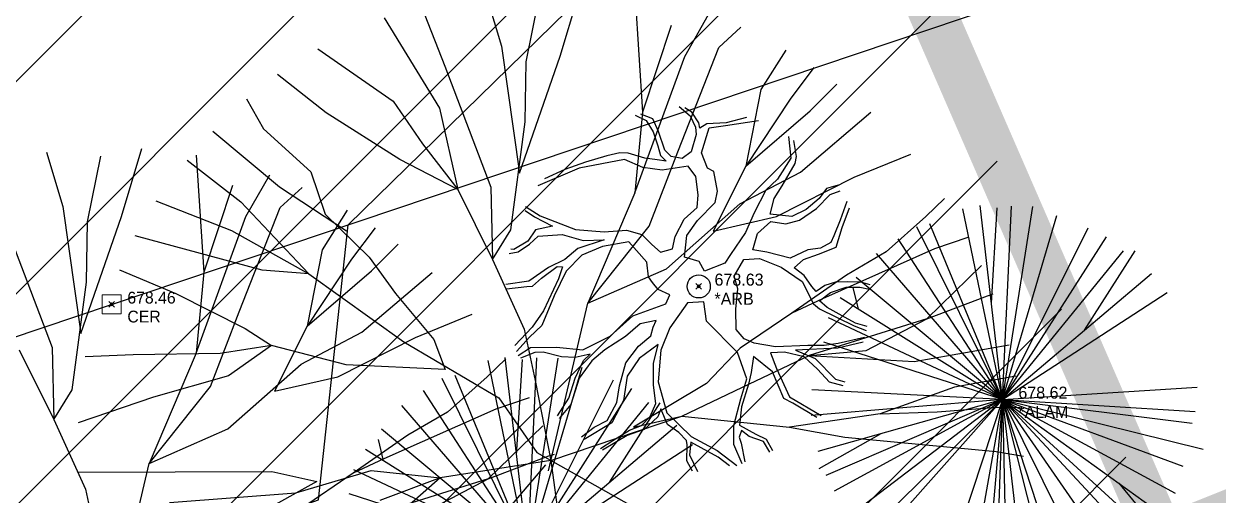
# Model space of a CAD drawing. Extents: x 350769 to 354978, y 6304672 to 6307963.
# Drawn here: x 352483.41 to 352496.04, y 6305745.5 to 6305750.48 of the extents above; entities that cross this region are included whole.
import ezdxf

# ---------------------------------------------------------------- set-up
doc = ezdxf.new("R2010")
doc.units = 0
doc.header["$PDMODE"] = 35
doc.header["$PDSIZE"] = 0.03
doc.linetypes.add('CONTINUOS', pattern=[0])
doc.linetypes.add('DASHDOT', pattern=[1, 0.5, -0.25, 0, -0.25])
doc.layers.get('0').update_dxf_attribs({"linetype": 'CONTINUOUS'})
doc.layers.get('Defpoints').update_dxf_attribs({"linetype": 'CONTINUOUS'})
for name, color, linetype in [('02_Geo ext_Acotamiento', 7, 'CONTINUOUS'), ('03_S2_Pav ext_Borde vereda', 7, 'CONTINUOUS'), ('1-CERCO', 252, 'CERCO_LINE'), ('C-TINN', 5, 'CONTINUOUS'), ('C-TOPO-MINR', 8, 'CONTINUOUS'), ('Paisajismo', 253, 'CONTINUOUS'), ('V-NODE DIC 2005', 4, 'CONTINUOUS'), ('V-NODE-TEXT DIC 2005', 2, 'CONTINUOUS'), ('V-NODE-TEXT DIC 2012', 31, 'CONTINUOUS'), ('Z-ALAM', 253, 'CONTINUOUS'), ('Z-ARB', 253, 'CONTINUOUS')]:
    doc.layers.add(name, color=color, linetype=linetype)
doc.layers.add('0_ASD_LINEA OFICIAL', color=253, linetype='DASHDOT', lineweight=20)
doc.layers.add('0_ASD_TOPOGRAFIA_ELEMENTOS', color=7, linetype='CONTINUOS', lineweight=5, true_color=0xbdbdbd)
doc.styles.add('ROMANS', font='romans.shx', dxfattribs={"width": 0.65})
doc.linetypes.add('CERCO_LINE', pattern='A,0.5,-0.2,[" X ",Standard,S=0.1,R=0,X=-0.1,Y=-0.05],-0.25', length=0.95)
doc.dimstyles.new('Principal', dxfattribs={"dimscale": 0, "dimtxt": 2, "dimasz": 2, "dimexe": 1, "dimexo": 1, "dimtad": 1, "dimrnd": 0.05, "dimzin": 1, "dimtxsty": 'ROMANS', "dimcen": 2.5, "dimclrt": 2, "dimaunit": 2, "dimadec": 0, "dimazin": 0, "dimtfac": 1, "dimtmove": 0, "dimatfit": 3, "dimfxl": 1, "dimfxlon": 1, "dimarcsym": 0})

# ---------------------------------------------------------------- blocks, each defined once
blk = doc.blocks.new('ALAM')
at = {"layer": 'Z-ALAM'}
for p, q in [((0, 0), (-0.2705070970141605, 2.045732669334257)), ((-0.1342134491869729, 1.015000496100811), (-0.08895870975266007, 2.026125007964538)), ((0, 0), (0.06172645166680013, 2.045732669334257)), ((0, 0), (0.2886619357404925, 2.045732669334257)), ((0, 0), (-0.452055484275661, 2.008695975638148)), ((0, 0), (0.544645161776316, 1.954230249619513)), ((0, 0), (-0.9349741943760819, 1.810440732921734)), ((0, 0), (-0.7988129039340492, 1.845298797574515)), ((0, 0), (0.8768787104572766, 1.827869765248124)), ((0, 0), (-1.131046452615919, 1.681901619515202)), ((0, 0), (1.072950968697114, 1.736367345533608)), ((0, 0), (-1.357981936688702, 1.520683070494897)), ((0, 0), (1.254499355950429, 1.592577828839694)), ((0.855986783226399, 0.746732712136918), (1.376136775415034, 1.592577828839694)), ((0, 0), (-1.568578065905058, 1.265783472716976)), ((0, 0), (1.555869678798445, 1.357285892431491)), ((-1.53999678846958, 0.9307915094291275), (-1.599441291739822, 1.156852020675842)), ((0, 0), (1.722894195082517, 1.156852020675842)), ((0, 0), (-1.733787098311041, 1.047920568634936)), ((0, 0), (-1.855424517775646, 0.8322362935923593)), ((0, 0), (-1.900811614595113, 0.5773366958183033)), ((-1.900811614595113, 0.5773366958183033), (-1.900811614595113, 0.5773366958183033)), ((0, 0), (2.055127743763478, 0.1612185490200773)), ((0, 0), (-2.020633550181628, 0.06971612930556148)), ((0, 0), (-2.020633550181628, -0.2004338717556493)), ((0, 0), (-1.946198711406396, -0.5816939539010946)), ((0, 0), (-1.855424517775646, -0.8344149226356876)), ((0, 0), (-1.764650324143986, -0.9978121006950005)), ((0, 0), (-1.568578065905058, -1.233104037103431)), ((0, 0), (-1.432416775463025, -1.468395973515953)), ((0, 0), (-1.31259483987742, -1.52286169953436)), ((0, 0), (-0.6027406456951212, -1.921550814006196)), ((0, 0), (-0.3158941938254429, -1.941158475371822)), ((0, 0), (-0.1488696775495555, -2.050089927412728)), ((0, 0), (-0.04357161294046819, -2.030482266047102)), ((0, 0), (2.038788388907051, -0.09368104875375138)), ((0, 0), (2.00974064694401, -0.2200415331212753)), ((0, 0), (1.91896645331235, -0.6731963736156104)), ((0, 0), (1.842716130668123, -0.9629540360424471)), ((0, 0), (1.692030969247753, -1.178638311085024)), ((0, 0), (0.2741380647630649, -2.084947992065509)), ((0, 0), (0.07625032264422771, -1.995624201394321)), ((0, 0), (0.9367896782550815, -1.812619361965289)), ((0, 0), (1.19458838816081, -1.668829845271603)), ((0, 0), (1.481434840023212, -1.542469360904079)), ((0, 0), (0.666282581240921, -1.941158475371822)), ((0, 0), (1.617596130465245, -1.433537908863173)), ((0, 0), (2.129562582537801, -0.4901915341865788)), ((0, 0), (0.5301212907907029, -1.958587507698212)), ((-1.282839941150087, -0.383424484464058), (-1.931674840428059, -0.7625201642867978)), ((1.243590131926794, -0.8662624972112098), (1.572209033653962, -1.252711698473377)), ((-0.395084276408852, -1.259537611007772), (-0.4357161294201433, -1.941158475371822))]:
    blk.add_line(p, q, dxfattribs=at)
blk = doc.blocks.new('ARB')
at = {"layer": 'Z-ARB', "linetype": 'Continuous'}
for p, q in [((-0.2385580580867099, 1.898504579822657), (-0.1199409992605069, 1.800467273175855)), ((-0.7016695290167263, 1.798489326946765), (-0.5826025348451367, 1.745512381706249)), ((-0.5146351368912292, 1.762810608483051), (-0.6429927561475779, 1.809786109181914)), ((-0.1037370954309154, 1.842688644946065), (-0.1761572467603401, 1.88660098843593)), ((-0.1199409992605069, 1.800467273175855), (-0.06139714527125761, 1.683792082454602)), ((-0.02826826094315038, 1.730226086428047), (-0.1037370954309154, 1.842688644946065)), ((0.4759808443031943, 1.792296455085307), (0.2632312270015973, 1.734980747291957)), ((-0.5826025348451367, 1.745512381706249), (-0.5085071719677217, 1.625870582005518)), ((-0.4511962324395427, 1.629986665980141), (-0.5146351368912292, 1.762810608483051)), ((-0.06139714527125761, 1.683792082454602), (-0.05185833922769234, 1.606562565365493)), ((-0.01472734207709436, 1.674889341359631), (-0.02826826094315038, 1.730226086428047)), ((0.05878677274449728, 1.721222977972502), (-0.01472734207709436, 1.674889341359631)), ((0.00822328308277065, 1.414350377707706), (0.0829657373506052, 1.678909605644549)), ((0.2632312270015973, 1.734980747291957), (0.05878677274449728, 1.721222977972502)), ((0.0829657373506052, 1.678909605644549), (0.257660092700462, 1.705775838534464)), ((0.257660092700462, 1.705775838534464), (0.6029066781666188, 1.762942473770636)), ((-0.5085071719677217, 1.625870582005518), (-0.4555031251202308, 1.480154705239329)), ((-0.3832586538974283, 1.436275874523744), (-0.4511962324395427, 1.629986665980141)), ((-0.05185833922769234, 1.606562565365493), (-0.1036286924045271, 1.420638552781384)), ((0.9247204678194976, 1.598753203435081), (0.9526354237332271, 1.369798940851069)), ((1.012712447700324, 1.388436096386613), (0.9808417728982022, 1.560384268183952)), ((-0.8587094330614491, 1.398809392135263), (-0.994457045901072, 1.364343472080691)), ((-0.7701159765165357, 1.396958016837743), (-0.8587094330614491, 1.398809392135263)), ((-0.5937150824611308, 1.34825901622753), (-0.7701159765165357, 1.396958016837743)), ((-0.4555031251202308, 1.480154705239329), (-0.4268529944492911, 1.376789532706425)), ((-0.3150048380957742, 1.370502086171655), (-0.3832586538974283, 1.436275874523744)), ((-0.1036286924045271, 1.420638552781384), (-0.1980668099513423, 1.348194964275535)), ((0.07397833662435005, 1.250987145359431), (0.00822328308277065, 1.414350377707706)), ((-1.217836342140799, 1.294006753603753), (-1.434756114109405, 1.214830329485267)), ((-0.8074188346436131, 1.328664025078979), (-1.286257494572055, 1.231648893957754)), ((-0.994457045901072, 1.364343472080691), (-1.217836342140799, 1.294006753603753)), ((-0.6131350060786644, 1.246456211489203), (-0.8074188346436131, 1.328664025078979)), ((-0.4599856979093602, 1.330356257270978), (-0.5937150824611308, 1.34825901622753)), ((-0.3650931206720998, 1.319695774954198), (-0.4599856979093602, 1.330356257270978)), ((-0.4268529944492911, 1.376789532706425), (-0.3650931206720998, 1.319695774954198)), ((-0.1327585778326466, 1.267934345672984), (-0.4077684726362349, 1.22232522232116)), ((-0.1980668099513423, 1.348194964275535), (-0.3150048380957742, 1.370502086171655)), ((-0.04802207861757779, 1.161311371041847), (-0.1327585778326466, 1.267934345672984)), ((0.9526354237332271, 1.369798940851069), (0.8133364126297238, 1.147651995528577)), ((0.937660615229106, 1.206787022923891), (0.9988629298441083, 1.315834381271998)), ((0.9988629298441083, 1.315834381271998), (1.012712447700324, 1.388436096386613)), ((-1.286257494572055, 1.231648893957754), (-1.718236271934074, 1.037547674907728)), ((-1.434756114109405, 1.214830329485267), (-1.648154307218647, 1.112325912401502)), ((-0.4077684726362349, 1.22232522232116), (-0.6131350060786644, 1.246456211489203)), ((-0.02049341946076311, 0.9675352671574728), (-0.04802207861757779, 1.161311371041847)), ((0.1399389636862907, 1.215914507508387), (0.07397833662435005, 1.250987145359431)), ((0.181825159364962, 1.011958312149545), (0.1399389636862907, 1.215914507508387)), ((0.8133364126297238, 1.147651995528577), (0.6934573251419351, 1.027307854943501)), ((0.8644895678207831, 1.077699087746623), (0.937660615229106, 1.206787022923891)), ((0.1582350810786011, 0.8882947910869916), (0.181825159364962, 1.011958312149545)), ((0.6934573251419351, 1.027307854943501), (0.5748111521206738, 0.78617243966346)), ((0.7821921180475329, 0.9425783808710548), (0.8644895678207831, 1.077699087746623)), ((1.336701366846683, 1.055422276511308), (1.259966684569008, 0.9495041163345377)), ((1.456851595647095, 1.092697316120393), (1.336701366846683, 1.055422276511308)), ((1.373833069206739, 0.9955853488118009), (1.478256109012364, 1.035860510174643)), ((-0.0297183229613438, 0.8336901975426372), (-0.02049341946076311, 0.9675352671574728)), ((-0.02356739768219995, 0.6969120317216948), (0.1582350810786011, 0.8882947910869916)), ((0.7425967763938388, 0.7768218359196908), (0.7821921180475329, 0.9425783808710548)), ((1.259966684569008, 0.9495041163345377), (1.124536088194873, 0.8321265847325776)), ((1.231454776330793, 0.8418282149377774), (1.373833069206739, 0.9955853488118009)), ((1.553755542117869, 0.9235583552372191), (1.483805038840728, 0.7258874207973349)), ((-1.84984960530528, 0.773918126233184), (-1.749088701501023, 0.7095507646854458)), ((-1.844840496347388, 0.8169213460641913), (-1.690377510878534, 0.7210072219595531)), ((-0.1665300292097527, 0.7091348818321421), (-0.0297183229613438, 0.8336901975426372)), ((0.5748111521206738, 0.78617243966346), (0.4863559180103039, 0.5769827410331345)), ((0.9726113510096184, 0.7556004250245678), (0.7425967763938388, 0.7768218359196908)), ((1.124536088194873, 0.8321265847325776), (0.9726113510096184, 0.7556004250245678)), ((1.054268568450425, 0.717367261840991), (1.231454776330793, 0.8418282149377774)), ((1.508899172904421, 0.6456905661898418), (1.581627218018184, 0.8578803865748341)), ((-1.749088701501023, 0.7095507646854458), (-1.557769597839069, 0.6126935316524396)), ((-1.690377510878534, 0.7210072219595531), (-1.313428085320993, 0.5811316257013459)), ((-0.2585374407917698, 0.5231127725855913), (-0.1665300292097527, 0.7091348818321421)), ((-0.1348235771183681, 0.5372180371941795), (-0.02356739768219995, 0.6969120317216948)), ((0.6139312633604277, 0.5676951727427877), (0.7521432207013277, 0.6995908617545865)), ((0.7521432207013277, 0.6995908617545865), (0.9092915277724387, 0.6772207044032257)), ((0.9092915277724387, 0.6772207044032257), (1.054268568450425, 0.717367261840991)), ((1.483805038840728, 0.7258874207973349), (1.419390523575203, 0.5572579009412948)), ((1.445274569805406, 0.4393716568465607), (1.508899172904421, 0.6456905661898418)), ((-1.73523458530326, 0.5713031366040013), (-1.814765950639412, 0.4507035012911729)), ((-1.796886835265468, 0.4171954168486991), (-1.707366728536726, 0.5056258964823428)), ((-1.557769597839069, 0.6126935316524396), (-1.73523458530326, 0.5713031366040013)), ((-1.707366728536726, 0.5056258964823428), (-1.453315254206245, 0.524965392901322)), ((-1.453315254206245, 0.524965392901322), (-1.230065057718093, 0.4673294098847691)), ((-1.313428085320993, 0.5811316257013459), (-1.010371563043009, 0.5610254484863617)), ((-1.010371563043009, 0.5610254484863617), (-0.7720510968447343, 0.5833657951970963)), ((-0.7720510968447343, 0.5833657951970963), (-0.6112055308094568, 0.5376341321052678)), ((-0.6112055308094568, 0.5376341321052678), (-0.5016467673904117, 0.4338795847088477)), ((-0.2834979000908788, 0.3922654626694566), (-0.2585374407917698, 0.5231127725855913)), ((-0.1544108373691415, 0.3072835844595829), (-0.1348235771183681, 0.5372180371941795)), ((0.4863559180103039, 0.5769827410331345), (0.3287354944477556, 0.3432820616671961)), ((0.564934632888253, 0.3962907746426936), (0.6139312633604277, 0.5676951727427877)), ((1.419390523575203, 0.5572579009412948), (1.389946712271922, 0.4874607577112329)), ((-1.814765950639412, 0.4507035012911729), (-1.96158935863059, 0.3581554806060012)), ((-1.917513778900684, 0.3346988837147364), (-1.796886835265468, 0.4171954168486991)), ((-1.287066619042889, 0.3803031714378449), (-1.422501034548986, 0.2629263683729732)), ((-1.010066003975226, 0.4781160225529675), (-1.287066619042889, 0.3803031714378449)), ((-1.023946120451001, 0.4053539038613962), (-1.243635795990485, 0.3116571367190772)), ((-1.230065057718093, 0.4673294098847691), (-1.010066003975226, 0.4781160225529675)), ((-0.7473954407323617, 0.4581063935693237), (-1.023946120451001, 0.4053539038613962)), ((-0.5534477191868064, 0.2477951685468724), (-0.7473954407323617, 0.4581063935693237)), ((-0.5016467673904117, 0.4338795847088477), (-0.4115492317396274, 0.3563353565668876)), ((-0.4115492317396274, 0.3563353565668876), (-0.2834979000908788, 0.3922654626694566)), ((0.7143644269490323, 0.3752267618174301), (0.564934632888253, 0.3962907746426936)), ((1.148235274715262, 0.405576309938624), (0.9610297268263821, 0.3131241089431569)), ((1.281178566230665, 0.4253622119304055), (1.148235274715262, 0.405576309938624)), ((1.260838925485587, 0.3614397988758355), (1.445274569805406, 0.4393716568465607)), ((1.389946712271922, 0.4874607577112329), (1.281178566230665, 0.4253622119304055)), ((-2.010109348266269, 0.3146574869924734), (-1.917513778900684, 0.3346988837147364)), ((-1.96158935863059, 0.3581554806060012), (-1.992707652936588, 0.3640916127205855)), ((-1.422501034548986, 0.2629263683729732), (-1.592747184193286, 0.1748464746224272)), ((-1.243635795990485, 0.3116571367190772), (-1.405708972934008, 0.1391670276198056)), ((-0.1544108373691415, 0.3072835844595829), (-0.1544108373691415, 0.3072835844595829)), ((-0.001432684968676767, 0.2630527107849048), (-0.1544108373691415, 0.3072835844595829)), ((0.05987343432752823, 0.1608993201625708), (-0.001432684968676767, 0.2630527107849048)), ((0.3287354944477556, 0.3432820616671961), (0.2705017238695291, 0.2488833942234123)), ((0.3743457285781915, 0.1161254926846595), (0.4726216622348147, 0.2931780913322655)), ((0.4726216622348147, 0.2931780913322655), (0.6368780693865119, 0.3071569376315892)), ((0.6368780693865119, 0.3071569376315892), (0.8699413271569938, 0.2173853117064937)), ((0.9610297268263821, 0.3131241089431569), (0.7143644269490323, 0.3752267618174301)), ((1.006616295389904, 0.213969382999494), (1.103992358350297, 0.3009012588327096)), ((1.103992358350297, 0.3009012588327096), (1.260838925485587, 0.3614397988758355)), ((-1.592747184193286, 0.1748464746224272), (-1.798925810946457, 0.02565637796760711)), ((-1.663178926644832, 0.06011847888930788), (-1.501555685050334, 0.1875482265822939)), ((-1.405708972934008, 0.1391670276198056), (-1.528697161598757, -0.1237963197481804)), ((-1.501555685050334, 0.1875482265822939), (-1.445644996618284, 0.1843239372556127)), ((-1.445644996618284, 0.1843239372556127), (-1.486163874533304, 0.05644851252873195)), ((-0.5343349608083372, 0.09349962854230398), (-0.5534477191868064, 0.2477951685468724)), ((0.2705017238695291, 0.2488833942234123), (0.05987343432752823, 0.1608993201625708)), ((0.8699413271569938, 0.2173853117064937), (1.092096831622257, 0.06949952945524274)), ((1.112474709252638, 0.1335808890107728), (1.006616295389904, 0.213969382999494)), ((1.19563909639146, 0.01965032531370525), (1.112474709252638, 0.1335808890107728)), ((-1.798925810946457, 0.02565637796760711), (-2.040025276059168, -0.01121049295488774)), ((-1.760393857490271, -0.02684017643059633), (-1.663178926644832, 0.06011847888930788)), ((-1.486163874533304, 0.05644851252873195), (-1.639789118324188, -0.283521641432344)), ((-0.4895077057917661, 0.03219469566283806), (-0.5343349608083372, 0.09349962854230398)), ((-0.4305177355854539, -0.03941940511231223), (-0.4895077057917661, 0.03219469566283806)), ((0.4129922389038256, -0.01941029260524374), (0.3743457285781915, 0.1161254926846595)), ((1.092096831622257, 0.06949952945524274), (1.216872453989708, -0.1653174000903164)), ((1.241862783370379, -0.03431350572645897), (1.19563909639146, 0.01965032531370525)), ((1.335076329929507, 0.03075619670562446), (1.241862783370379, -0.03431350572645897)), ((1.447397381984047, 0.06969097223282006), (1.335076329929507, 0.03075619670562446)), ((1.394058661870076, -0.04085644699262048), (1.558765004368979, 0.01818276071389846)), ((1.57757076992857, 0.07495653120258794), (1.447397381984047, 0.06969097223282006)), ((1.558765004368979, 0.01818276071389846), (1.704531957218933, 0.02063992866351327)), ((1.7142419190277, 0.07154133103267668), (1.57757076992857, 0.07495653120258794)), ((1.704531957218933, 0.02063992866351327), (1.805910838211275, 0.001300872824685939)), ((1.814220548925732, 0.04486190189345507), (1.7142419190277, 0.07154133103267668)), ((-2.032775839619717, -0.05773958808094903), (-1.817698615830523, -0.03096535574786685)), ((-1.817698615830523, -0.03096535574786685), (-1.760393857490271, -0.02684017643059633)), ((-1.528697161598757, -0.1237963197481804), (-1.65335912806222, -0.4391900954651646)), ((-0.3035603674306913, -0.09373527911066049), (-0.4305177355854539, -0.03941940511231223)), ((-0.3464030326995271, -0.1910699569161807), (-0.3035603674306913, -0.09373527911066049)), ((0.3961748822221125, -0.2348244023169173), (0.4129922389038256, -0.01941029260524374)), ((1.279753799279206, -0.1320002264901632), (1.394058661870076, -0.04085644699262048)), ((-0.6941440398859413, -0.3206968301583402), (-0.3464030326995271, -0.1910699569161807)), ((-0.1171676413887326, -0.1746079830745657), (-0.2972590337794827, -0.4415528853460273)), ((0.05478886608580069, -0.1620940513612368), (-0.1171676413887326, -0.1746079830745657)), ((0.08881146726525913, -0.3645501858463831), (0.05478886608580069, -0.1620940513612368)), ((0.4040048381793895, -0.4473327528894515), (0.3961748822221125, -0.2348244023169173)), ((1.216872453989708, -0.1653174000903164), (1.28006317748077, -0.2149103809642838)), ((1.363559123967207, -0.20074062382173), (1.279753799279206, -0.1320002264901632)), ((1.28006317748077, -0.2149103809642838), (1.650274275858465, -0.3910432363572909)), ((1.553672797865147, -0.3048091537357323), (1.363559123967207, -0.20074062382173)), ((-1.639789118324188, -0.283521641432344), (-1.75381592987469, -0.4577397981147442)), ((-0.9297327887270512, -0.5395282141371354), (-0.6941440398859413, -0.3206968301583402)), ((-0.4448768782822299, -0.3682470843123156), (-0.6131047996368579, -0.4039582990526469)), ((-0.4743092321823497, -0.4380464131581903), (-0.4448768782822299, -0.3682470843123156)), ((0.4220252665836597, -0.6918864589324585), (0.08881146726525913, -0.3645501858463831)), ((1.663502725928993, -0.3634652792816269), (1.553672797865147, -0.3048091537357323)), ((1.786911007206072, -0.3946181115661602), (1.663502725928993, -0.3634652792816269)), ((-1.75381592987469, -0.4577397981147442), (-1.936988061112061, -0.6563025272034793)), ((-1.65335912806222, -0.4391900954651646), (-1.78246837192637, -0.5652186925663045)), ((-0.6131047996368579, -0.4039582990526469), (-0.7682692455000506, -0.540231571516415)), ((-0.5000244573602686, -0.5310408394161641), (-0.4743092321823497, -0.4380464131581903)), ((-0.2972590337794827, -0.4415528853460273), (-0.391284673651171, -0.6799436736037023)), ((0.4901384978948045, -0.5466108065493245), (0.4040048381793895, -0.4473327528894515)), ((1.650274275858465, -0.3910432363572909), (1.778006502076096, -0.4384337816672996)), ((-1.78246837192637, -0.5652186925663045), (-1.915596963710414, -0.7176292276226377)), ((-1.21643954647152, -0.6882431961585098), (-0.9297327887270512, -0.5395282141371354)), ((-0.7682692455000506, -0.540231571516415), (-0.9821135548281745, -0.6877970785462821)), ((-0.6263707073831029, -0.6425438172836948), (-0.5000244573602686, -0.5310408394161641)), ((-0.420390015880912, -0.6216457722039195), (-0.6186737209791318, -0.7721717070244267)), ((-0.4670920005373773, -0.8237436825402256), (-0.420390015880912, -0.6216457722039195)), ((0.5950427768748341, -0.5892785838923373), (0.4901384978948045, -0.5466108065493245)), ((0.8222936291113001, -0.6250294331557598), (0.5950427768748341, -0.5892785838923373)), ((1.164768156086211, -0.6075008895340943), (0.8222936291113001, -0.6250294331557598)), ((1.483379277842687, -0.630578223399425), (1.034121143900848, -0.65799248969779)), ((1.335322955390438, -0.6023349693878117), (1.164768156086211, -0.6075008895340943)), ((1.485397506132358, -0.5782095443873914), (1.335322955390438, -0.6023349693878117)), ((1.747148352247677, -0.5603387816872782), (1.483379277842687, -0.630578223399425)), ((1.76091201894269, -0.5109904123528395), (1.485397506132358, -0.5782095443873914)), ((-1.898024069188978, -0.7622249322339485), (-1.770601959393389, -0.6729896851156809)), ((-1.724408871035848, -0.7271139197337106), (-1.873555337846483, -0.789117374363741)), ((-1.770601959393389, -0.6729896851156809), (-1.494699855487852, -0.6654259046954394)), ((-1.634583205241142, -0.7215928660343707), (-1.724408871035848, -0.7271139197337106)), ((-1.441249692425117, -0.7660806915182548), (-1.634583205241142, -0.7215928660343707)), ((-1.494699855487852, -0.6654259046954394), (-1.21643954647152, -0.6882431961585098)), ((-1.136354441103322, -0.7337839484071083), (-1.296722587094337, -0.7709944954849561)), ((-1.206145246014785, -0.8033217777756363), (-1.136354441103322, -0.7337839484071083)), ((-0.9821135548281745, -0.6877970785462821), (-1.117547970336091, -0.8051738816111538)), ((-0.7573561886401876, -0.8211304620763258), (-0.6263707073831029, -0.6425438172836948)), ((-0.391284673651171, -0.6799436736037023), (-0.4147341674470226, -1.01465663539966)), ((0.5229334881641989, -0.9672887132228425), (0.4220252665836597, -0.6918864589324585)), ((0.5921048081308982, -0.7319343940453109), (0.5678998432485969, -0.9006307684894637)), ((0.7957670391606371, -0.8913411261028159), (0.5921048081308982, -0.7319343940453109)), ((0.9167331804055721, -0.6807457292079562), (0.7696011227526469, -0.6903797762879549)), ((0.7696011227526469, -0.6903797762879549), (0.8352218236632325, -0.8535550970318582)), ((1.125622021243544, -0.728200892210225), (0.9167331804055721, -0.6807457292079562)), ((1.034121143900848, -0.65799248969779), (1.243960300485924, -0.7431676408059502)), ((1.271217089784841, -0.8538784628490248), (1.125622021243544, -0.728200892210225)), ((1.243960300485924, -0.7431676408059502), (1.461330763682781, -0.9579469927630271)), ((-1.296722587094337, -0.7709944954849561), (-1.441249692425117, -0.7660806915182548)), ((-1.290253916808069, -0.9906804537240532), (-1.206145246014785, -0.8033217777756363)), ((-1.117547970336091, -0.8051738816111538), (-1.249907651737885, -0.9909435867193679)), ((-0.8200610746080201, -1.065329763105183), (-0.7573561886401876, -0.8211304620763258)), ((-0.6186737209791318, -0.7721717070244267), (-0.7433378497262311, -0.9594094173144185)), ((-0.4620257669630519, -1.050781471477421), (-0.4670920005373773, -0.8237436825402256)), ((0.8352218236632325, -0.8535550970318582), (0.9801697501461604, -1.152581261520027)), ((1.398453237525246, -0.9912648948984497), (1.271217089784841, -0.8538784628490248)), ((-1.355318464964512, -1.204506321134431), (-1.290253916808069, -0.9906804537240532)), ((-1.249907651737885, -0.9909435867193679), (-1.335107195427554, -1.26855279044139)), ((-0.7433378497262311, -0.9594094173144185), (-0.7763285116216139, -1.216884495217528)), ((0.4657363536389312, -1.182615370049461), (0.5229334881641989, -0.9672887132228425)), ((0.5678998432485969, -0.9006307684894637), (0.5443410921216127, -1.024130066839462)), ((0.9200965453128447, -1.171219145593568), (0.7957670391606371, -0.8913411261028159)), ((1.54514136457874, -1.02668048036594), (1.398453237525246, -0.9912648948984497)), ((1.461330763682781, -0.9579469927630271), (1.561313941254411, -0.9846233313064658)), ((-0.845497520205754, -1.241394747413324), (-0.8200610746080201, -1.065329763105183)), ((-0.4342970102679828, -1.244421589213744), (-0.4620257669630519, -1.050781471477421)), ((-0.4147341674470226, -1.01465663539966), (-0.3156730417158542, -1.342464172070322)), ((0.5443410921216127, -1.024130066839462), (0.4737381939012266, -1.266988982030853)), ((-1.471948771753887, -1.393264690599608), (-1.355318464964512, -1.204506321134431)), ((-0.9467458170292957, -1.433095308427255), (-0.845497520205754, -1.241394747413324)), ((-0.7763285116216139, -1.216884495217528), (-0.8949701369710965, -1.458016819903605)), ((-0.493168627799605, -1.384014970693897), (-0.4342970102679828, -1.244421589213744)), ((0.39609213796939, -1.463191911290778), (0.4657363536389312, -1.182615370049461)), ((1.015763029648951, -1.219569922377559), (0.9200965453128447, -1.171219145593568)), ((0.9801697501461604, -1.152581261520027), (1.31492435770997, -1.34460664542712)), ((1.270407937972777, -1.366204228755123), (1.015763029648951, -1.219569922377559)), ((-1.335107195427554, -1.26855279044139), (-1.452837447126512, -1.419400346044313)), ((-0.5840583870049159, -1.47962542005007), (-0.493168627799605, -1.384014970693897)), ((-0.4126151744003437, -1.384336591474494), (-0.5521838697404746, -1.523406797557982)), ((-0.3802341462233017, -1.300054980051755), (-0.4126151744003437, -1.384336591474494)), ((-0.3067522128658311, -1.464721994868341), (-0.3802341462233017, -1.300054980051755)), ((-0.3156730417158542, -1.342464172070322), (-0.05580292999002268, -1.588006981443868)), ((0.4737381939012266, -1.266988982030853), (0.4533947106938285, -1.459078189372121)), ((-1.21419616865569, -1.60813986224457), (-1.08153165672411, -1.505283402201712)), ((-0.8949701369710965, -1.458016819903605), (-1.187255667282443, -1.635935253606476)), ((-1.08153165672411, -1.505283402201712), (-0.9467458170292957, -1.433095308427255)), ((-0.7070098465319461, -1.531585025394634), (-0.5840583870049159, -1.47962542005007)), ((-0.1853568836686463, -1.548236596436254), (-0.3067522128658311, -1.464721994868341)), ((0.3974587505217642, -1.666859827684675), (0.39609213796939, -1.463191911290778)), ((0.4748037717272382, -1.515911904721179), (0.4530868402398482, -1.587012830420463)), ((0.4533947106938285, -1.459078189372121), (0.62918217522747, -1.552802405098191)), ((0.5600131666451489, -1.577312657292168), (0.4748037717272382, -1.515911904721179)), ((-1.011297798851956, -1.729699891832752), (-0.8814261508414347, -1.641525635468497)), ((-0.7338503390274127, -1.586822131640474), (-0.9908466918277554, -1.748812162000831)), ((-0.8814261508414347, -1.641525635468497), (-0.7070098465319461, -1.531585025394634)), ((-0.5521838697404746, -1.523406797557982), (-0.7338503390274127, -1.586822131640474)), ((-0.1044933235280041, -1.63146455255719), (-0.1853568836686463, -1.548236596436254)), ((-0.097075845245854, -1.678025703378808), (-0.1044933235280041, -1.63146455255719)), ((-0.05580292999002268, -1.588006981443868), (0.2236566042720369, -1.731771403508901)), ((0.4530868402398482, -1.587012830420463), (0.4732675111572462, -1.651219703307106)), ((0.7115910679513036, -1.62888390426815), (0.5600131666451489, -1.577312657292168)), ((0.62918217522747, -1.552802405098191), (0.7405528882063663, -1.604315164289801)), ((0.7792269065575965, -1.73968599833097), (0.7115910679513036, -1.62888390426815)), ((0.7405528882063663, -1.604315164289801), (0.8067930233883089, -1.722454541058141)), ((-0.0964884160002839, -1.844010235034148), (-0.097075845245854, -1.678025703378808)), ((-0.05901822123996681, -1.647584595278204), (-0.06844940346672956, -1.781556555698444)), ((0.2345994805436931, -1.801661275836523), (-0.05901822123996681, -1.647584595278204)), ((0.2236566042720369, -1.731771403508901), (0.4328211593692686, -1.885427728771901)), ((0.4895297819348343, -1.867869793715727), (0.3974587505217642, -1.666859827684675)), ((0.4732675111572462, -1.651219703307106), (0.5163851875477121, -1.847807288803779)), ((-0.03654813004868629, -1.953344323916099), (-0.0964884160002839, -1.844010235034148)), ((-0.06844940346672956, -1.781556555698444), (0.01935946779303777, -1.956564065571001)), ((0.3544487486178696, -1.892326153486465), (0.2345994805436931, -1.801661275836523))]:
    blk.add_line(p, q, dxfattribs=at)
at = {"layer": 'Z-ARB'}
blk.add_circle((0, 0), 0.1222823149583705, dxfattribs=at)
blk = doc.blocks.new('*D1236')
at = {"layer": '02_Geo ext_Acotamiento', "color": 0, "lineweight": -2, "transparency": 16777216}
blk.add_line((352474.0451364769, 6305972.496012908), (352473.118785715, 6305978.179346178), dxfattribs=at)
at = {"layer": '02_Geo ext_Acotamiento', "color": 0, "transparency": 16777216}
blk.add_solid([(352473.2832816129, 6305978.206158067), (352472.954289817, 6305978.152534289), (352472.9579143815, 6305979.166321564)], dxfattribs=at)
at = {"layer": 'Defpoints', "color": 0, "transparency": 16777216}
for p in [(352472.9579143815, 6305979.166321564), (352596.0415848349, 6305224.025236828)]:
    blk.add_point(p, dxfattribs=at)
at = {"layer": '02_Geo ext_Acotamiento', "color": 2, "transparency": 16777216, "insert": (352474.5820595946, 6305974.84452452), "char_height": 1, "attachment_point": 5, "rotation": 279.2574751368675, "style": 'ROMANS'}
blk.add_mtext('R765,10', dxfattribs=at)
blk = doc.blocks.new('A$C27410629')
at = {"true_color": 0x136734, "transparency": 33554559}
h = blk.add_hatch(dxfattribs=at)
h.set_pattern_fill('ANSI31', color=116, scale=0.5)
h.set_pattern_definition([(45, (-8759.562515186517, -519.1035735587502), (-1.122532015133644, 1.122532015133644), [])])
h.paths.add_polyline_path([(137.5068959888558, 1252.464406617455, 0.1176268807227723), (109.8147584422568, 1254.193915082657, 0.06692451075002814), (94.44469839795602, 1249.334472017372, 0.3153492887079504), (64.30173641118381, 1196.270282113329, 0.02268268711599586), (65.7292635223912, 1185.310127003227), (112.3603922077091, 1218.953454515778), (153.4782689701005, 1161.962272479494), (172.1053089193083, 1139.480769404351), (187.9579650288579, 1141.807885415954), (193.565073162812, 1120.465553675225), (224.197974734232, 1050.129297271156), (250.6203797236194, 989.4787086543838), (268.1526288855184, 972.7353945672494, 7.254700715645028e-06), (291.4898137452492, 983.2987389690225), (238.1945199318034, 1105.633967029937), (205.2934048173047, 1181.112163638985), (177.0531538182076, 1197.651557407602)])
at = {"layer": '0_ASD_LINEA OFICIAL', "ltscale": 8, "const_width": 0.5}
for points in [[(250.6203797236194, 989.4787086543838), (268.1526288854875, 972.7353945673531, 7.254700715664111e-06), (291.4898137452146, 983.2987389692971), (291.4898137452146, 983.2987389692971), (238.1945199318034, 1105.633967029937), (205.2934048173047, 1181.112163638985), (177.0531538182076, 1197.651557407602), (137.6146324061954, 1252.315079214)], [(329.8150799274445, 1226.935406510711), (341.2203054375386, 1148.869108198814), (238.1945199317815, 1105.633967030124), (291.4898137451928, 983.2987389694845), (321.9777186070569, 995.4464620913477), (326.4540963422405, 996.5325645556804), (296.0294186443425, 1064.505402681856), (308.0461575237678, 1069.694526371228), (363.6111070365623, 1093.688839217029), (361.4307297416417, 1107.62619051947), (353.4385792691864, 1158.713491797669), (341.9099523256627, 1227.807339492449, -0.04661829073242114), (405.4636274408804, 1246.359219314099), (405.0949720598292, 1249.329410421774)]]:
    blk.add_lwpolyline(points, format="xyb", dxfattribs=at)
blk = doc.blocks.new('1.0 - LO RECABARREN LOTEO PARQUE - VEGETACION EXISTENTE ETAPA MUNICIPAL__2024')
at = {"layer": 'Paisajismo'}
for p, q in [((352489.0807457644, 6305750.136568893), (352489.2957491134, 6305750.853925273)), ((352488.2865504889, 6305750.815157055), (352488.4604611291, 6305750.243957199)), ((352488.7203746728, 6305750.078736363), (352488.8606473329, 6305750.774835536)), ((352489.8713326495, 6305750.784063864), (352489.9498574826, 6305749.547341274)), ((352487.6102198384, 6305750.67188454), (352487.8613544786, 6305750.031432465)), ((352487.2182973442, 6305750.542340213), (352487.8018045123, 6305749.586657254)), ((352490.2531837035, 6305750.462691004), (352489.9498574826, 6305749.547341274)), ((352490.3971562547, 6305750.135633032), (352490.6504428498, 6305750.577225138)), ((352490.7573248533, 6305750.230843194), (352490.9899641813, 6305750.442908429)), ((352486.5168303498, 6305750.213765556), (352487.3140504531, 6305749.660628098)), ((352488.4604611291, 6305750.243957199), (352488.6505189093, 6305748.900896744)), ((352490.3233210939, 6305749.127391788), (352490.7573248533, 6305750.230843194)), ((352488.6505189093, 6305748.900896744), (352489.0807457644, 6305750.136568893)), ((352488.7083852673, 6305749.443735429), (352488.7203746728, 6305750.078736363)), ((352489.8701296131, 6305748.691290146), (352490.3971562547, 6305750.135633032)), ((352491.4681939332, 6305750.201899111), (352491.2043389407, 6305749.785524899)), ((352487.8613544786, 6305750.031432465), (352488.3457131016, 6305748.751832713)), ((352491.7641544102, 6305750.01830972), (352491.5135777373, 6305749.684009423)), ((352486.6041231405, 6305749.537513014), (352486.0906998151, 6305749.942963355)), ((352491.7266590971, 6305749.560390742), (352492.0087494831, 6305749.843646836)), ((352491.2043389407, 6305749.785524899), (352491.045429587, 6305748.975274564)), ((352485.7617588054, 6305749.688611699), (352485.941897092, 6305749.368923294)), ((352487.3140504531, 6305749.660628098), (352487.6233687804, 6305749.210129561)), ((352487.8018045123, 6305749.586657254), (352487.9956334961, 6305748.726682369)), ((352491.5135777373, 6305749.684009423), (352491.045429587, 6305748.975274564)), ((352487.3846698421, 6305749.044393097), (352486.6041231405, 6305749.537513014)), ((352489.9498574826, 6305749.547341274), (352489.8701296131, 6305748.691290146)), ((352491.045429587, 6305748.975274564), (352491.7266590971, 6305749.560390742)), ((352491.6223407607, 6305748.912296107), (352492.3657693021, 6305749.544912233)), ((352485.4037330442, 6305749.344905226), (352486.1106945838, 6305748.757497901)), ((352485.941897092, 6305749.368923294), (352486.4418419574, 6305748.914825555)), ((352488.5597199884, 6305748.303133748), (352488.7083852673, 6305749.443735429)), ((352487.6233687804, 6305749.210129561), (352487.9956334961, 6305748.726682369)), ((352483.6454437178, 6305749.121449602), (352483.819354358, 6305748.550249746)), ((352484.0792679017, 6305748.38502891), (352484.2195405617, 6305749.081128083)), ((352484.4396389933, 6305748.44286144), (352484.6546423423, 6305749.16021782)), ((352485.2302258784, 6305749.09035641), (352485.3087507115, 6305747.853633821)), ((352490.0223927141, 6305748.339040125), (352490.3233210939, 6305749.127391788)), ((352492.1920974701, 6305748.85794765), (352492.7906869835, 6305749.103320904)), ((352485.1346728202, 6305749.039036745), (352485.700783185, 6305748.59780352)), ((352487.9956334961, 6305748.726682369), (352487.3846698421, 6305749.044393097)), ((352491.045429587, 6305748.975274564), (352490.6973661332, 6305748.288191139)), ((352485.7560494836, 6305748.441925579), (352486.0093360787, 6305748.883517684)), ((352486.4418419574, 6305748.914825555), (352486.5923066651, 6305748.467326324)), ((352490.9803211358, 6305748.575042883), (352491.6223407607, 6305748.912296107)), ((352491.3704688507, 6305748.442916226), (352492.1920974701, 6305748.85794765)), ((352485.6120769324, 6305748.768983551), (352485.3087507115, 6305747.853633821)), ((352486.1106945838, 6305748.757497901), (352486.8199127826, 6305748.28964348)), ((352486.1162180822, 6305748.537135741), (352486.3488574102, 6305748.749200976)), ((352487.9956334961, 6305748.726682369), (352488.3630987226, 6305747.989231161)), ((352488.3457131016, 6305748.751832713), (352488.3630987226, 6305747.989231161)), ((352489.8701296131, 6305748.691290146), (352489.3713810221, 6305747.525535538)), ((352484.8016055264, 6305748.606664424), (352485.6038042209, 6305748.295421179)), ((352485.700783185, 6305748.59780352), (352486.4214599825, 6305747.835324762)), ((352490.204626633, 6305747.890938411), (352490.9803211358, 6305748.575042883)), ((352493.1455869923, 6305748.632415776), (352492.9483376135, 6305748.442601739)), ((352483.819354358, 6305748.550249746), (352484.0094121381, 6305747.207189291)), ((352484.0094121381, 6305747.207189291), (352484.4396389933, 6305748.44286144)), ((352485.229022842, 6305746.997582693), (352485.7560494836, 6305748.441925579)), ((352485.6822143227, 6305747.433684335), (352486.1162180822, 6305748.537135741)), ((352486.8270871621, 6305748.508191658), (352486.5632321696, 6305748.091817446)), ((352486.5923066651, 6305748.467326324), (352487.0604785623, 6305748.013825836)), ((352490.6973661332, 6305748.288191139), (352491.3704688507, 6305748.442916226)), ((352492.9483376135, 6305748.442601739), (352492.5281179963, 6305748.069400555)), ((352483.2202477074, 6305748.337725012), (352483.7046063304, 6305747.05812526)), ((352484.0672784962, 6305747.750027976), (352484.0792679017, 6305748.38502891)), ((352487.1230476391, 6305748.324602267), (352486.8724709661, 6305747.990301969)), ((352489.3713810221, 6305747.525535538), (352490.0223927141, 6305748.339040125)), ((352485.9265054336, 6305747.8759673), (352484.5822422468, 6305748.238902266)), ((352485.6038042209, 6305748.295421179), (352486.4214599825, 6305747.835324762)), ((352488.3630987226, 6305747.989231161), (352488.5597199884, 6305748.303133748)), ((352493.3916050735, 6305748.220947742), (352493.0394581106, 6305748.100455133)), ((352486.5632321696, 6305748.091817446), (352486.4043228158, 6305747.281567111)), ((352487.085552326, 6305747.866683289), (352487.367642712, 6305748.149939382)), ((352493.0394581106, 6305748.100455133), (352491.8566743035, 6305747.572647144)), ((352492.5281179963, 6305748.069400555), (352492.1102962201, 6305747.823197432)), ((352486.8724709661, 6305747.990301969), (352486.4043228158, 6305747.281567111)), ((352487.0604785623, 6305748.013825836), (352487.3392265741, 6305747.627427492)), ((352488.3630987226, 6305747.989231161), (352488.6987947379, 6305747.252382437)), ((352484.4186817443, 6305747.880517218), (352485.0123303949, 6305747.630117124)), ((352485.3087507115, 6305747.853633821), (352485.229022842, 6305746.997582693)), ((352486.4214599825, 6305747.835324762), (352485.9265054336, 6305747.8759673)), ((352486.4043228158, 6305747.281567111), (352487.085552326, 6305747.866683289)), ((352486.4214599825, 6305747.835324762), (352487.4249501565, 6305747.117627637)), ((352486.9812339896, 6305747.218588654), (352487.724662531, 6305747.85120478)), ((352489.3713810221, 6305747.525535538), (352490.204626633, 6305747.890938411)), ((352492.1102962201, 6305747.823197432), (352491.5306234855, 6305747.421244045)), ((352493.5387551382, 6305747.923594054), (352492.9597248998, 6305747.362501116)), ((352483.9186132173, 6305746.609426294), (352484.0672784962, 6305747.750027976)), ((352485.0123303949, 6305747.630117124), (352485.7472810656, 6305747.257453607)), ((352487.3392265741, 6305747.627427492), (352487.7432605009, 6305747.143377815)), ((352491.8566743035, 6305747.572647144), (352491.5306234855, 6305747.421244045)), ((352492.9597248998, 6305747.362501116), (352493.5999460818, 6305747.604502476)), ((352493.5999460818, 6305747.604502476), (352493.6620542036, 6305747.623897332)), ((352485.381285943, 6305746.645332672), (352485.6822143227, 6305747.433684335)), ((352488.9565576203, 6305745.754731864), (352489.3713810221, 6305747.525535538)), ((352487.550990699, 6305747.164240197), (352488.1495802124, 6305747.409613451)), ((352491.5306234855, 6305747.421244045), (352490.9833195099, 6305747.050442328)), ((352492.9597248998, 6305747.362501116), (352491.7128574544, 6305746.97314498)), ((352492.3177089315, 6305747.02524782), (352492.9597248998, 6305747.362501116)), ((352485.7472810656, 6305747.257453607), (352486.0258196099, 6305747.080521522)), ((352486.4043228158, 6305747.281567111), (352486.056259362, 6305746.594483686)), ((352486.3392143646, 6305746.88133543), (352486.9812339896, 6305747.218588654)), ((352488.6987947379, 6305747.252382437), (352488.815688134, 6305746.710233891)), ((352483.7046063304, 6305747.05812526), (352483.7219919515, 6305746.295523708)), ((352486.0258196099, 6305747.080521522), (352485.4839108644, 6305746.995470093)), ((352486.0258196099, 6305747.080521522), (352485.570315187, 6305746.758492783)), ((352486.8165018426, 6305746.875023721), (352486.0258196099, 6305747.080521522)), ((352486.7293620795, 6305746.749208773), (352487.550990699, 6305747.164240197)), ((352487.4249501565, 6305747.117627637), (352488.4308345651, 6305746.526931299)), ((352487.7432605009, 6305747.143377815), (352487.8643501816, 6305746.823479204)), ((352490.9833195099, 6305747.050442328), (352490.6266420722, 6305746.676041405)), ((352492.8254727955, 6305746.908538525), (352493.8305611496, 6305747.085425344)), ((352483.354526725, 6305747.032974916), (352483.7219919515, 6305746.295523708)), ((352484.5619479388, 6305746.981114784), (352484.0530110567, 6305746.95896381)), ((352485.4839108644, 6305746.995470093), (352484.5619479388, 6305746.981114784)), ((352485.229022842, 6305746.997582693), (352484.730274251, 6305745.831828085)), ((352488.5044802212, 6305746.938708323), (352488.3072308424, 6305746.748894286)), ((352491.0072993065, 6305746.637091423), (352491.7128574544, 6305746.97314498)), ((352491.7128574544, 6305746.97314498), (352492.3177089315, 6305747.02524782)), ((352491.7128574544, 6305746.97314498), (352492.8254727955, 6305746.908538525)), ((352485.5635198619, 6305746.197230958), (352486.3392143646, 6305746.88133543)), ((352487.8643501816, 6305746.823479204), (352486.8165018426, 6305746.875023721)), ((352485.570315187, 6305746.758492783), (352484.7762248619, 6305746.534294926)), ((352486.056259362, 6305746.594483686), (352486.7293620795, 6305746.749208773)), ((352488.3072308424, 6305746.748894286), (352487.8870112252, 6305746.375693101)), ((352488.815688134, 6305746.710233891), (352488.9821011616, 6305745.863772475)), ((352490.6266420722, 6305746.676041405), (352489.8551438537, 6305746.214186864)), ((352493.9020767809, 6305746.754749408), (352493.2511846612, 6305746.637390045)), ((352483.7219919515, 6305746.295523708), (352483.9186132173, 6305746.609426294)), ((352484.730274251, 6305745.831828085), (352485.381285943, 6305746.645332672)), ((352490.3658791792, 6305746.331589702), (352491.0072993065, 6305746.637091423)), ((352493.2511846612, 6305746.637390045), (352492.4639736977, 6305746.355498729)), ((352484.7762248619, 6305746.534294926), (352483.9812316171, 6305746.262275296)), ((352488.7504983024, 6305746.527240289), (352488.3983513395, 6305746.40674768)), ((352488.4308345651, 6305746.526931299), (352488.8330700985, 6305745.947632411)), ((352493.0682256771, 6305746.375850064), (352493.704850072, 6305746.427353)), ((352493.704850072, 6305746.427353), (352493.9507618338, 6305746.422709961)), ((352483.7219919515, 6305746.295523708), (352484.0576879668, 6305745.558674984)), ((352488.3983513395, 6305746.40674768), (352487.2155675323, 6305745.878939691)), ((352487.8870112252, 6305746.375693101), (352487.469189449, 6305746.129489979)), ((352488.9821011616, 6305745.863772475), (352490.3658791792, 6305746.331589702)), ((352489.8551438537, 6305746.214186864), (352490.3658791792, 6305746.331589702)), ((352490.3658791792, 6305746.331589702), (352491.5078436196, 6305746.214742536)), ((352492.4639736977, 6305746.355498729), (352491.5078436196, 6305746.214742536)), ((352492.4639736977, 6305746.355498729), (352493.0682256771, 6305746.375850064)), ((352484.730274251, 6305745.831828085), (352485.5635198619, 6305746.197230958)), ((352488.8976483671, 6305746.229886601), (352488.3186181287, 6305745.668793662)), ((352491.5078436196, 6305746.214742536), (352492.092327504, 6305746.109130297)), ((352487.469189449, 6305746.129489979), (352486.8895167144, 6305745.727536592)), ((352492.092327504, 6305746.109130297), (352493.6931484499, 6305745.959309364)), ((352488.3186181287, 6305745.668793662), (352488.9588393106, 6305745.910795023)), ((352488.8330700985, 6305745.947632411), (352490.0595555693, 6305745.257487751)), ((352488.9588393106, 6305745.910795023), (352489.0209474325, 6305745.930189879)), ((352493.6931484499, 6305745.959309364), (352493.9818833894, 6305745.910437934)), ((352484.3154508492, 6305744.061024411), (352484.730274251, 6305745.831828085)), ((352487.2155675323, 6305745.878939691), (352486.8895167144, 6305745.727536592)), ((352488.9821011616, 6305745.863772475), (352487.8109963432, 6305745.681077953)), ((352488.9259873045, 6305745.818832054), (352488.340915683, 6305745.131128449)), ((352488.9821011616, 6305745.863772475), (352489.1849491324, 6305744.384681839)), ((352483.9836605434, 6305745.738907008), (352486.0298846551, 6305745.745211913)), ((352486.0298846551, 6305745.745211913), (352486.5066093994, 6305745.640534592)), ((352486.2823872035, 6305745.519370522), (352487.0814620552, 6305745.758375231)), ((352486.8895167144, 6305745.727536592), (352486.3422127388, 6305745.356734875)), ((352488.3186181287, 6305745.668793662), (352487.0717506832, 6305745.279437527)), ((352487.0814620552, 6305745.758375231), (352487.8109963432, 6305745.681077953)), ((352487.8109963432, 6305745.681077953), (352487.1707787681, 6305745.439073874)), ((352487.8109963432, 6305745.681077953), (352487.4231490918, 6305745.339025717)), ((352487.6766021603, 6305745.331540367), (352488.3186181287, 6305745.668793662)), ((352487.8109963432, 6305745.681077953), (352487.8109963432, 6305745.681077953)), ((352484.0576879668, 6305745.558674984), (352484.1745813629, 6305745.016526438)), ((352486.5066093994, 6305745.640534592), (352485.8777477274, 6305745.293620676)), ((352484.9455998908, 6305745.417564315), (352486.2823872035, 6305745.519370522))]:
    blk.add_line(p, q, dxfattribs=at)
blk = doc.blocks.new('*U1327')
at = {"color": 0, "linetype": 'ByBlock', "lineweight": -2, "transparency": 16777216}
blk.add_point((0, 0), dxfattribs=at)
blk = doc.blocks.new('*U1690', base_point=(352493.808, 6305746.434))
at = {"layer": 'V-NODE-TEXT DIC 2005', "linetype": 'ByBlock', "char_height": 0.127}
for s, insert, attachment_point in [('678.62', (352493.9747893219, 6305746.504710678), 4), ('*ALAM', (352493.9747893219, 6305746.366210679), 1)]:
    blk.add_mtext(s, dxfattribs=dict(at, insert=insert, attachment_point=attachment_point))
blk = doc.blocks.new('*U1691', base_point=(352493.808, 6305746.434))
at = {"layer": 'V-NODE-TEXT DIC 2005', "color": 2, "lineweight": -2}
blk.add_blockref('*U1690', (352493.808, 6305746.434), dxfattribs=at)
blk = doc.blocks.new('*U1646', base_point=(352490.593, 6305747.629))
at = {"layer": 'V-NODE-TEXT DIC 2005', "linetype": 'ByBlock', "char_height": 0.127}
for s, insert, attachment_point in [('678.63', (352490.7597893219, 6305747.699710677), 4), ('*ARB', (352490.7597893219, 6305747.561210678), 1)]:
    blk.add_mtext(s, dxfattribs=dict(at, insert=insert, attachment_point=attachment_point))
blk = doc.blocks.new('*U1647', base_point=(352490.593, 6305747.629))
at = {"layer": 'V-NODE-TEXT DIC 2005', "color": 2, "lineweight": -2}
blk.add_blockref('*U1646', (352490.593, 6305747.629), dxfattribs=at)
blk = doc.blocks.new('TOPOGRAFIA')
at = {"layer": '0_ASD_LINEA OFICIAL', "ltscale": 8, "const_width": 0.5}
blk.add_lwpolyline([(390427.742220837, 6302814.067302241), (390462.175169294, 6302752.281984893), (390383.0708512056, 6302730.60460566), (390309.799280958, 6302723.34933251), (390311.3694829855, 6302703.307175558), (390386.7450058985, 6302710.87060822), (390472.1157813581, 6302734.447625814), (390495.6666031898, 6302745.107885282), (390523.3047577998, 6302756.108814369), (390473.7988608223, 6302802.290811195, -0.151018922054954), (390428.284824325, 6302881.718520356), (390391.7076271252, 6302986.357196383, -0.03536723877870568), (390370.1826827545, 6302995.883561216, 0.281090384313248), (390309.6791110245, 6302995.975573557), (390362.1061406052, 6302925.87386779), (390362.1051407481, 6302925.873120026), (390363.124082257, 6302924.510663705, -0.03343587294185583), (390384.9297867847, 6302890.883640137), (390427.742220837, 6302814.067302241)], format="xyb", dxfattribs=at)
blk.add_lwpolyline([(390427.742220837, 6302814.067302241), (390462.175169294, 6302752.281984893), (390383.0708512056, 6302730.60460566), (390309.799280958, 6302723.34933251), (390311.3694829855, 6302703.307175558), (390386.7450058985, 6302710.87060822), (390472.1157813581, 6302734.447625814), (390495.6666031898, 6302745.107885282), (390523.3047577998, 6302756.108814369), (390473.7988608223, 6302802.290811195, -0.151018922054954), (390428.284824325, 6302881.718520356), (390391.7076271252, 6302986.357196383, -0.03536723877870568), (390370.1826827545, 6302995.883561216, 0.281090384313248), (390309.6791110245, 6302995.975573557), (390362.1061406052, 6302925.87386779), (390362.1051407481, 6302925.873120026), (390363.124082257, 6302924.510663705, -0.03343587294185583), (390384.9297867847, 6302890.883640137), (390427.742220837, 6302814.067302241)], format="xyb", dxfattribs=at)
at = {"layer": '1-CERCO', "color": 9, "lineweight": 0, "true_color": 0xbdbdbd, "flags": 128}
for points in [[(390484.334, 6302747.514), (390494.846, 6302751.051)], [(390478.514, 6302745.557), (390484.334, 6302747.514)]]:
    blk.add_lwpolyline(points, dxfattribs=at)
at = {"layer": 'C-TINN', "color": 9, "linetype": 'Continuous', "lineweight": 0, "true_color": 0xbdbdbd, "elevation": 678.455}
blk.add_lwpolyline([(390484.234, 6302747.414000001), (390484.234, 6302747.614), (390484.434, 6302747.614), (390484.434, 6302747.414000001), (390484.234, 6302747.414000001)], dxfattribs=at)
at = {"layer": 'C-TINN', "color": 9, "linetype": 'Continuous', "lineweight": 0, "true_color": 0xbdbdbd}
blk.add_point((390484.334, 6302747.514, 678.455), dxfattribs=at)
at = {"layer": 'C-TOPO-MINR', "color": 9, "linetype": 'Continuous', "lineweight": -3, "true_color": 0xbdbdbd, "elevation": 678.5}
blk.add_lwpolyline([(390501.6223302132, 6302710.787295297), (390499.7556189811, 6302719.159594809), (390498.817761937, 6302725.221939884), (390497.3844878394, 6302729.422742663), (390494.490208348, 6302735.269408064), (390489.0513428335, 6302738.818876702), (390490.6933835943, 6302740.327363417), (390487.7449655123, 6302740.458810107), (390486.1728392805, 6302740.555335953), (390486.059991247, 6302740.828640719), (390483.0991692272, 6302744.219936325), (390486.5230131325, 6302745.445786264), (390486.8368571429, 6302748.356142857), (390490.5446818182, 6302751.977863637), (390491.7379555556, 6302753.589355555), (390482.8067954866, 6302751.58838787), (390481.2963205575, 6302750.959686412), (390476.0588429752, 6302748.913752066), (390473.367100629, 6302748.104845911)], dxfattribs=at)
at = {"layer": 'V-NODE-TEXT DIC 2012', "color": 9, "lineweight": 0, "true_color": 0xbdbdbd}
blk.add_point((390484.334, 6302747.514), dxfattribs=at)
at = {"layer": 'V-NODE DIC 2005', "color": 9, "lineweight": 0, "true_color": 0xbdbdbd, "rotation": 359.9963883938062}
for p in [(390490.5458928096, 6302747.703926966), (390493.7608174771, 6302746.508724313)]:
    blk.add_blockref('*U1327', p, dxfattribs=at)
at = {"layer": 'V-NODE-TEXT DIC 2005', "color": 9, "lineweight": 0, "true_color": 0xbdbdbd, "rotation": 359.9963883938062}
for name, p in [('*U1647', (390490.5458928096, 6302747.703926966)), ('*U1691', (390493.7608174771, 6302746.508724313))]:
    blk.add_blockref(name, p, dxfattribs=at)
at = {"layer": 'Z-ALAM', "color": 9, "lineweight": 0, "true_color": 0xbdbdbd, "rotation": 359.090101839884}
for p in [(390493.7605895062, 6302746.508244696), (390488.7374776008, 6302744.903809659)]:
    blk.add_blockref('ALAM', p, dxfattribs=at)
at = {"layer": 'Z-ARB', "color": 9, "lineweight": 0, "true_color": 0xbdbdbd, "rotation": 359.090101839884}
blk.add_blockref('ARB', (390490.5461639536, 6302747.703440649), dxfattribs=at)
at = {"layer": 'V-NODE-TEXT DIC 2012', "color": 9, "lineweight": 0, "true_color": 0xbdbdbd}
for s, p in [('678.46', (390484.5007893218, 6302747.522210678)), ('CER', (390484.5007893218, 6302747.322210679))]:
    blk.add_text(s, height=0.125, dxfattribs=at).set_placement(p)

msp = doc.modelspace()

# ---------------------------------------------------------------- linework, layer by layer
at = {"layer": '1-CERCO', "ltscale": 6, "flags": 128}
for points in [[(352484.334, 6305747.514), (352494.846, 6305751.051)], [(352478.514, 6305745.557), (352484.334, 6305747.514)]]:
    msp.add_lwpolyline(points, dxfattribs=at)

# ---------------------------------------------------------------- block references
at = {"layer": '03_S2_Pav ext_Borde vereda', "linetype": 'Continuous'}
msp.add_blockref('A$C27410629', (352203.9623478023, 6304761.713605438), dxfattribs=at)
at = {"layer": 'Paisajismo'}
msp.add_blockref('1.0 - LO RECABARREN LOTEO PARQUE - VEGETACION EXISTENTE ETAPA MUNICIPAL__2024', (0, 0), dxfattribs=at)
at = {"layer": 'Z-ALAM', "rotation": 359.090101839884}
for p in [(352493.7605895062, 6305746.508244696), (352488.7374776008, 6305744.903809659)]:
    msp.add_blockref('ALAM', p, dxfattribs=at)
at = {"layer": 'Z-ARB', "rotation": 359.090101839884}
msp.add_blockref('ARB', (352490.5461639536, 6305747.703440649), dxfattribs=at)

# ---------------------------------------------------------------- dimensions: what is measured, and where the dimension line sits
at = {"layer": '02_Geo ext_Acotamiento'}
dim = msp.add_radius_dim(center=(352596.0415848349, 6305224.025236828), mpoint=(352472.9579143815, 6305979.166321564), dimstyle='Principal', override={"dimaunit": 0, "dimfxl": 0.22, "dimarcsym": 1}, dxfattribs=at)
dim.commit()
dim.dimension.update_dxf_attribs({"geometry": '*D1236', "text_midpoint": (352473.6861444369, 6305974.698495483), "dimtype": 164})

# ---------------------------------------------------------------- next in the draw order: block references
at = {"layer": '0_ASD_TOPOGRAFIA_ELEMENTOS', "color": 30, "true_color": 0xf26507}
msp.add_blockref('TOPOGRAFIA', (-38000, 3000), dxfattribs=at)

doc.saveas('drawing.dxf')
